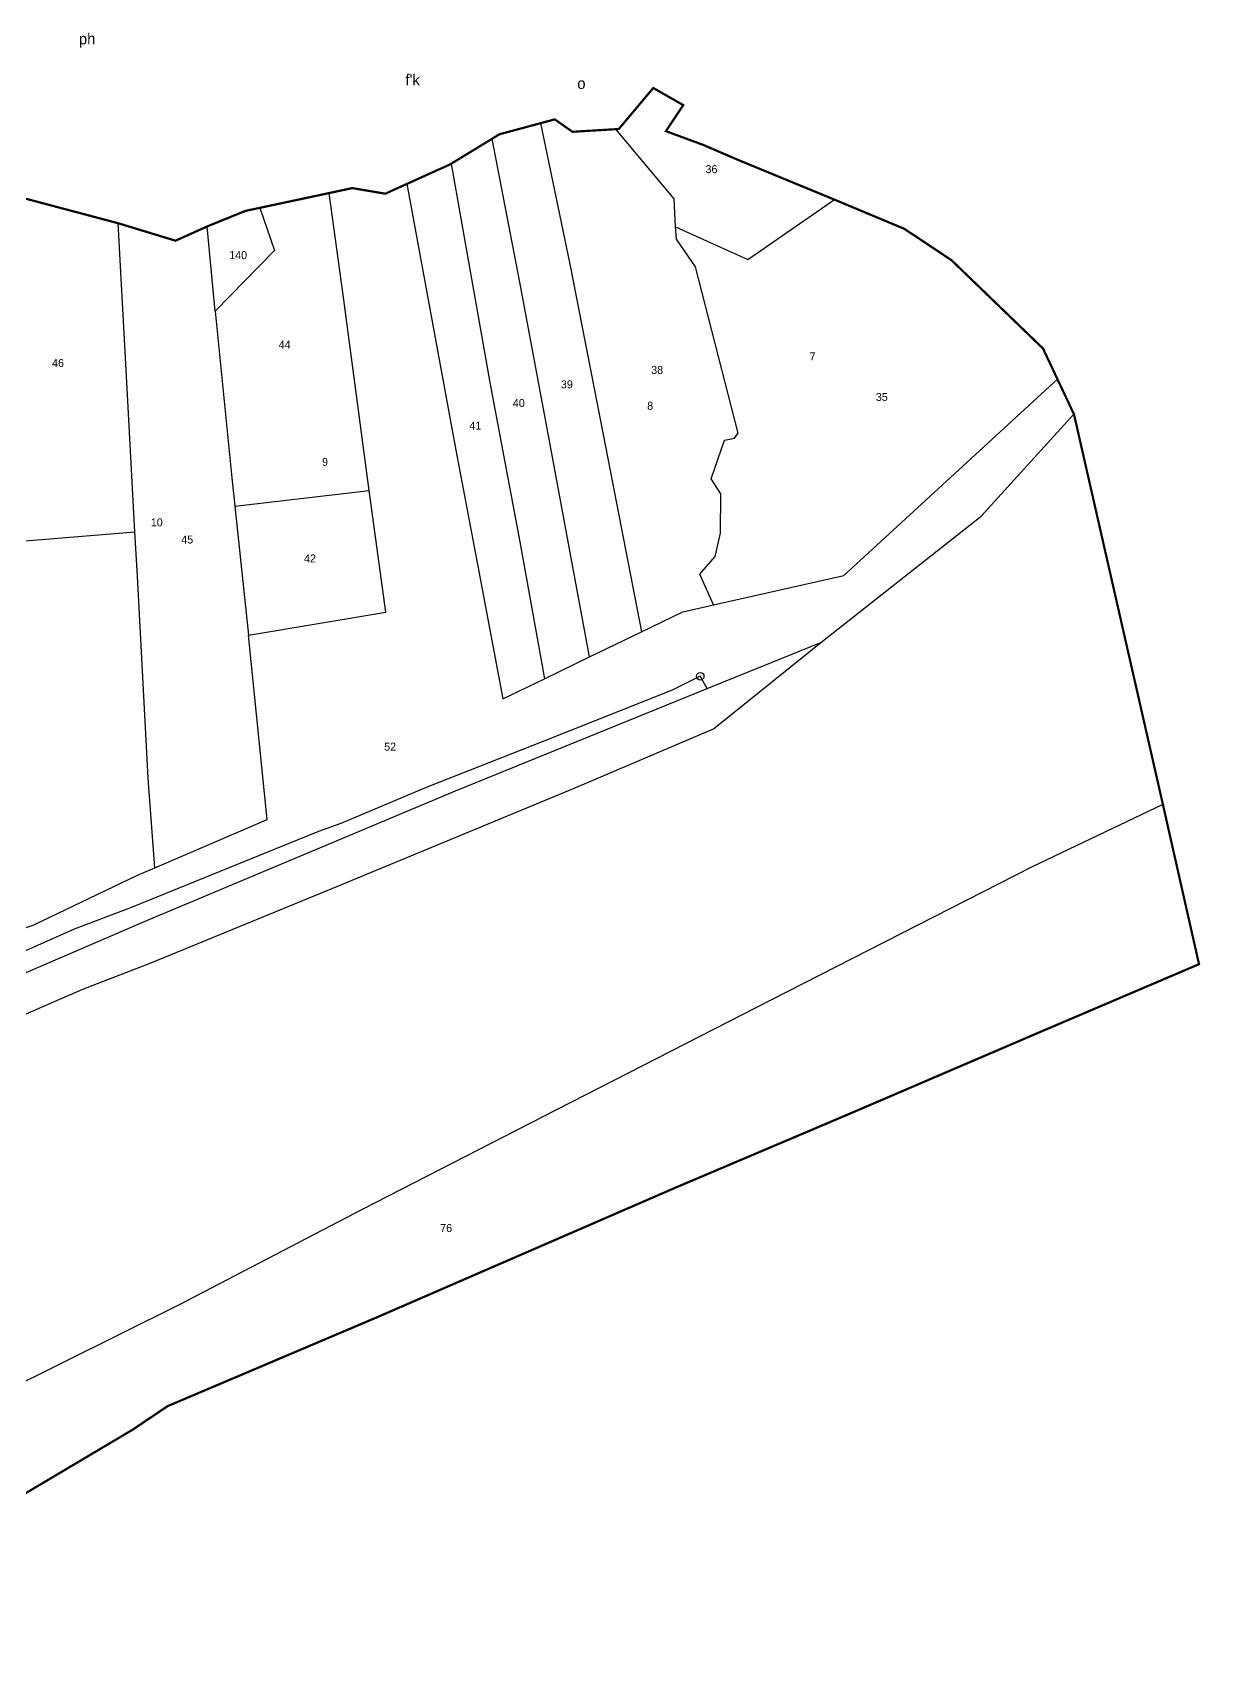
# Model space of a CAD drawing. Header units: metres. Extents: x 101 to 289482, y 35 to 2025005.
# Drawn here: x 622.5 to 885.1, y 237.3 to 604.7 of the extents above; entities that cross this region are included whole.
import ezdxf
from ezdxf.enums import TextEntityAlignment as Align

# ---------------------------------------------------------------- set-up
doc = ezdxf.new("R2010")
doc.units = ezdxf.units.M
doc.header["$MEASUREMENT"] = 0
doc.linetypes.add('DASHDOT', pattern=[1, 0.5, -0.25, 0, -0.25])
for name, color, linetype in [('OFF', 1, 'Continuous'), ('POLY_PARCEL', 6, 'Continuous'), ('POLY_ROAD', 30, 'Continuous'), ('POLY_WATER', 4, 'Continuous'), ('SYM_STONE', 1, 'Continuous'), ('TEXT_MAPIN', 7, 'Continuous'), ('TEXT_MAPOUT', 7, 'Continuous'), ('TEXT_PARCEL', 7, 'Continuous'), ('V_BOUND_LINE', 7, 'Continuous'), ('V_BOUND_STREAM_LINE', 7, 'DASHDOT')]:
    doc.layers.add(name, color=color, linetype=linetype)
doc.styles.add('TEXT_MAP', font='KRDEV050.TTF')

# ---------------------------------------------------------------- blocks, each defined once
blk = doc.blocks.new('STONE')
blk.add_circle((0, 0), 0.851)
blk = doc.blocks.new('G')
at = {"layer": 'OFF'}
blk.add_lwpolyline([(774.23, 457.19), (772.65, 459.95)], dxfattribs=at)
at = {"layer": 'POLY_PARCEL'}
for points in [[(736.72, 584.32), (743.31, 552.65), (750.83, 514.29), (759.48, 469.97)], [(747.79, 464.33), (739.04, 511.28), (732.11, 548.59), (725.86, 580.83)], [(767.13, 561), (766.77, 567.35), (753.69, 582.98)], [(716.61, 575.19), (725.31, 526.03), (732.11, 490.17), (737.6, 459.41)], [(706.68, 570.67), (717.69, 510.81), (722.65, 484.69), (728.23, 454.88), (737.6, 459.41)], [(614.92, 568.95), (612.73, 525.72), (610.8, 489.55), (645.53, 492.46)], [(698.2, 501.72), (692.38, 545.73), (689.23, 568.62)], [(767.13, 561), (783.39, 553.69), (802.82, 567.15)], [(673.6, 565.29), (676.88, 555.67), (663.53, 542.09)], [(645.53, 492.46), (643.76, 524.65), (641.75, 561.83)], [(663.53, 542.09), (661.77, 561.11)], [(775.66, 476.01), (772.58, 482.9), (776.05, 486.89), (777.21, 492.15), (777.31, 500.98), (775.11, 504.34), (778.15, 513.06), (780.36, 513.48), (781.2, 514.64), (771.6, 552.01), (767.29, 558.21), (767.13, 561)], [(663.53, 542.09), (667.34, 504.55), (668.01, 498.2)], [(775.66, 476.01), (804.93, 482.65), (853, 526.76)], [(668.01, 498.2), (698.2, 501.72)], [(671.05, 469.17), (701.97, 474.35), (698.2, 501.72)], [(668.01, 498.2), (671.05, 469.17)], [(649.96, 416.87), (648.52, 437.05), (646.06, 482.45), (645.53, 492.46)], [(759.48, 469.97), (768.71, 474.43), (775.66, 476.01)], [(649.96, 416.87), (675.27, 427.73), (671.05, 469.17)], [(747.79, 464.33), (759.48, 469.97)], [(774.23, 457.19), (799.81, 467.57)], [(737.6, 459.41), (747.79, 464.33)], [(618.11, 402.49), (622.62, 403.96), (646.12, 415.22), (649.96, 416.87)]]:
    blk.add_lwpolyline(points, dxfattribs=at)
at = {"layer": 'POLY_ROAD'}
for points in [[(772.65, 459.95), (766.31, 456.86), (737.51, 445.33), (711.04, 434.96), (691.81, 426.88), (686.84, 425.07), (644.54, 407.92), (631.87, 403.07), (620.92, 398.24), (610.86, 393.21), (596.66, 387.39), (561.21, 372.09), (534.94, 360.53), (509.59, 349.98), (470.09, 332.2), (452.05, 324.42), (441.35, 319.84), (439.57, 319.65), (436.02, 317.48), (428.45, 314.17)], [(418.98, 305.91), (421.62, 307.93), (430, 311.48), (456.17, 322.73), (488.32, 336.53), (513.91, 347.3), (555.23, 364.95), (599.09, 383.92), (647.28, 404.66), (717.65, 434.17), (774.23, 457.19)]]:
    blk.add_lwpolyline(points, dxfattribs=at)
at = {"layer": 'POLY_WATER'}
for points in [[(799.81, 467.57), (835.82, 495.98), (856.72, 518.86)], [(421.5, 296.45), (443.47, 306.3), (467.85, 317.1), (512.39, 336.99), (558.17, 356.64), (606, 377.55), (633.79, 389.56), (649.33, 395.61), (691.31, 412.84), (744.19, 434.74), (775.67, 448.17), (799.81, 467.57)], [(876.71, 431.15), (847.35, 417.08), (788.55, 387.13), (737.25, 360.89), (696.66, 340.04), (655.59, 318.7), (615.64, 298.84), (564.53, 272.7), (521.4, 250.81)]]:
    blk.add_lwpolyline(points, dxfattribs=at)
at = {"layer": 'V_BOUND_LINE', "const_width": 0.5}
for points in [[(753.69, 582.98), (754.34, 583.02), (762.09, 592.24), (768.84, 588.4), (764.93, 582.54), (773.34, 579.44), (781.31, 576.01), (802.82, 567.15)], [(725.86, 580.83), (727.51, 581.84), (736.72, 584.32)], [(736.72, 584.32), (739.94, 585.19), (743.93, 582.39), (753.69, 582.98)], [(716.61, 575.19), (725.86, 580.83)], [(706.68, 570.67), (716.35, 575.04), (716.61, 575.19)], [(689.23, 568.62), (694.41, 569.73), (701.82, 568.47), (706.68, 570.67)], [(614.92, 568.95), (641.75, 561.83)], [(673.6, 565.29), (689.23, 568.62)], [(802.82, 567.15), (818.54, 560.58), (829.16, 553.53), (849.75, 533.66), (853, 526.76)], [(641.75, 561.83), (654.65, 557.9), (661.77, 561.11)], [(661.77, 561.11), (670.36, 564.6), (673.6, 565.29)], [(853, 526.76), (856.72, 518.86)], [(876.71, 431.15), (884.84, 395.21), (849.38, 380.08), (804.55, 360.85), (767.35, 345.07), (699.93, 315.8), (652.83, 295.81), (645.03, 290.55), (618.62, 274.87), (566.31, 242.27), (559.3, 237.6), (521.4, 250.81)]]:
    blk.add_lwpolyline(points, dxfattribs=at)
at = {"layer": 'V_BOUND_STREAM_LINE', "ltscale": 10, "const_width": 0.5, "flags": 128}
blk.add_lwpolyline([(856.72, 518.86), (876.71, 431.15)], dxfattribs=at)
at = {"layer": 'SYM_STONE'}
blk.add_blockref('STONE', (772.65, 459.95), dxfattribs=at)
at = {"layer": 'TEXT_MAPIN', "style": 'TEXT_MAP'}
for s, p in [('7', (797.91, 530.98)), ('8', (761.4, 519.88)), ('9', (688.27, 507.27)), ('10', (650.43, 493.67))]:
    blk.add_text(s, height=1.8, dxfattribs=at).set_placement(p, align=Align.CENTER)
at = {"layer": 'TEXT_MAPOUT', "style": 'TEXT_MAP'}
for s, p in [('ph', (632.91, 602.05)), ("f'k", (706.37, 592.83)), ('o', (745, 592.03))]:
    blk.add_text(s, height=2.5, dxfattribs=at).set_placement(p)
at = {"layer": 'TEXT_PARCEL', "style": 'TEXT_MAP'}
for s, p in [('36', (775.19, 573.09)), ('140', (668.73, 553.76)), ('44', (679.18, 533.63)), ('46', (628.21, 529.5)), ('38', (762.97, 527.94)), ('39', (742.67, 524.7)), ('40', (731.85, 520.5)), ('35', (813.5, 521.86)), ('41', (722.09, 515.42)), ('45', (657.28, 489.81)), ('42', (684.88, 485.55)), ('52', (702.91, 443.23)), ('76', (715.52, 334.98))]:
    blk.add_text(s, height=1.8, dxfattribs=at).set_placement(p, align=Align.CENTER)

msp = doc.modelspace()

# ---------------------------------------------------------------- block references
msp.add_blockref('G', (0, 0))

doc.saveas('drawing.dxf')
